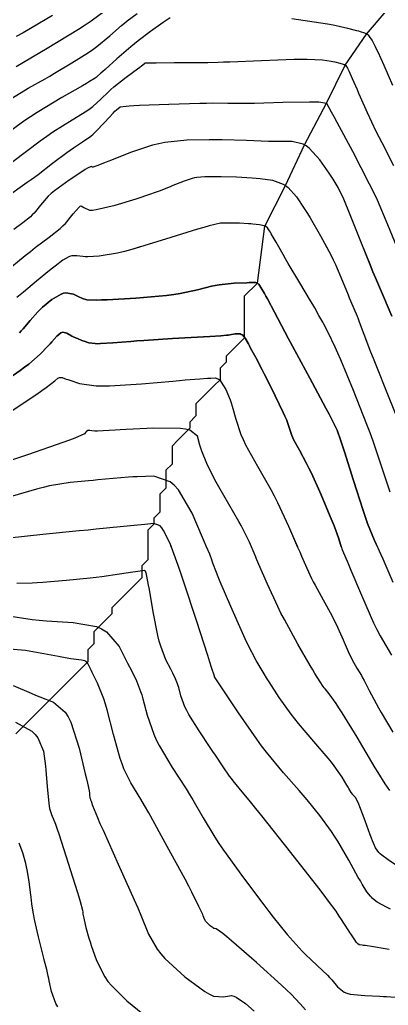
# Model space of a CAD drawing. Header units: metres. Extents: x 837117 to 838479, y 1189012 to 1191015.
# Drawn here: x 838127.5 to 838188.9, y 1189145.2 to 1189309.5 of the extents above; entities that cross this region are included whole.
import ezdxf

# ---------------------------------------------------------------- set-up
doc = ezdxf.new("R2010")
doc.units = ezdxf.units.M
doc.header["$LTSCALE"] = 0.3
for name, color, linetype in [('COTAS 10', 1, 'Continuous'), ('COTAS INT', 252, 'Continuous'), ('DRENAJE', 5, 'Continuous')]:
    doc.layers.add(name, color=color, linetype=linetype)

msp = doc.modelspace()

# ---------------------------------------------------------------- linework, layer by layer
at = {"layer": 'COTAS 10'}
for points in [[(838132.98, 1189310.14), (838128.1, 1189307.27), (838126.97, 1189306.63)], [(838126.26, 1189280.53), (838127.63, 1189281.53), (838128.81, 1189282.37), (838129.43, 1189282.81), (838130, 1189283.23), (838130.6, 1189283.68), (838133.03, 1189285.53), (838135.39, 1189287.32), (838135.95, 1189287.73), (838136.48, 1189288.09), (838138.02, 1189289.08), (838139.36, 1189290.02), (838139.76, 1189290.36), (838140.17, 1189290.74), (838141.72, 1189292.37), (838143.09, 1189293.9), (838143.39, 1189294.2), (838143.65, 1189294.45), (838144.28, 1189294.94), (838145.75, 1189295.1), (838146.55, 1189295.15), (838147.51, 1189295.2), (838152.38, 1189295.39), (838157.52, 1189295.54), (838158.64, 1189295.56), (838159.64, 1189295.58), (838162.19, 1189295.56), (838164.64, 1189295.53), (838165.58, 1189295.54), (838166.63, 1189295.56), (838171.35, 1189295.7), (838175.78, 1189295.78), (838176.64, 1189295.77), (838177.35, 1189295.74), (838178.61, 1189295.52), (838179.41, 1189294.1), (838179.84, 1189293.32), (838180.35, 1189292.38), (838182.93, 1189287.55), (838185.75, 1189282.08), (838186.42, 1189280.72), (838187.03, 1189279.43), (838188.8, 1189275.32), (838190.32, 1189271.55)], [(838126.26, 1189280.53), (838127.63, 1189281.53), (838128.81, 1189282.37)], [(838181.08, 1189221.59), (838181.01, 1189221.81), (838180.59, 1189223.11), (838179.87, 1189225.13), (838179.58, 1189225.86), (838179.25, 1189226.68), (838177.73, 1189230.26), (838176.1, 1189233.89), (838175.7, 1189234.73), (838175.31, 1189235.51), (838174.11, 1189237.74), (838173.2, 1189239.37), (838173.01, 1189239.77), (838172.84, 1189240.15), (838172.44, 1189241.33), (838171.94, 1189242.8), (838171.71, 1189243.36), (838171.43, 1189243.98), (838170.1, 1189246.78), (838168.62, 1189249.72), (838168.26, 1189250.43), (838167.91, 1189251.1), (838166.83, 1189253.16), (838165.98, 1189254.73), (838165.79, 1189255.09), (838165.61, 1189255.43), (838165.1, 1189256.37), (838164.61, 1189256.93), (838164.44, 1189257.02), (838164.25, 1189257.09), (838163.44, 1189257.09), (838162.51, 1189256.94), (838162.25, 1189256.9), (838161.99, 1189256.87), (838161.04, 1189256.79), (838159.22, 1189256.68), (838152.97, 1189256.3), (838148.19, 1189255.99), (838147.07, 1189255.91), (838146.04, 1189255.84), (838143.06, 1189255.6), (838140.98, 1189255.47), (838140.52, 1189255.46), (838140.11, 1189255.47), (838139.03, 1189255.62), (838138.28, 1189255.87), (838138.07, 1189255.95), (838137.87, 1189256.02), (838137.14, 1189256.31), (838136.43, 1189256.63), (838136.24, 1189256.72), (838136.05, 1189256.82), (838135.39, 1189257.21), (838134.74, 1189257.38), (838134.56, 1189257.34), (838134.38, 1189257.26), (838133.73, 1189256.7), (838132.91, 1189255.75), (838132.62, 1189255.45), (838132.31, 1189255.11), (838130.96, 1189253.74), (838129.04, 1189252.06), (838128.37, 1189251.54), (838127.64, 1189250.99), (838124.51, 1189248.81)], [(838124.51, 1189248.81), (838127.64, 1189250.99), (838128.37, 1189251.54), (838129.04, 1189252.06), (838130.96, 1189253.74), (838132.31, 1189255.11), (838132.62, 1189255.45), (838132.91, 1189255.75), (838133.73, 1189256.7), (838134.38, 1189257.26), (838134.56, 1189257.34), (838134.74, 1189257.38), (838135.39, 1189257.21), (838136.05, 1189256.82), (838136.24, 1189256.72), (838136.43, 1189256.63), (838137.14, 1189256.31), (838137.87, 1189256.02), (838138.07, 1189255.95), (838138.28, 1189255.87), (838139.03, 1189255.62), (838140.11, 1189255.47), (838140.52, 1189255.46), (838140.98, 1189255.47), (838143.06, 1189255.6), (838146.04, 1189255.84), (838147.07, 1189255.91), (838148.19, 1189255.99), (838152.97, 1189256.3), (838159.22, 1189256.68), (838161.04, 1189256.79), (838161.99, 1189256.87), (838162.25, 1189256.9), (838162.51, 1189256.94), (838163.44, 1189257.09), (838164.25, 1189257.09), (838164.44, 1189257.02), (838164.61, 1189256.93), (838165.1, 1189256.37), (838165.61, 1189255.43), (838165.79, 1189255.09), (838165.98, 1189254.73), (838166.83, 1189253.16), (838167.91, 1189251.1), (838168.26, 1189250.43), (838168.62, 1189249.72), (838170.1, 1189246.78), (838171.43, 1189243.98), (838171.71, 1189243.36), (838171.94, 1189242.8), (838172.44, 1189241.33), (838172.84, 1189240.15), (838173.01, 1189239.77), (838173.2, 1189239.37), (838174.11, 1189237.74), (838175.31, 1189235.51), (838175.7, 1189234.73), (838176.1, 1189233.89), (838177.73, 1189230.26), (838179.25, 1189226.68), (838179.58, 1189225.86), (838179.87, 1189225.13), (838180.59, 1189223.11), (838181.01, 1189221.81), (838181.11, 1189221.52), (838181.2, 1189221.26), (838181.46, 1189220.59), (838182.05, 1189219.23), (838182.34, 1189218.53), (838182.69, 1189217.7), (838184.42, 1189213.55), (838186.46, 1189208.94), (838187.01, 1189207.82), (838187.55, 1189206.77), (838189.42, 1189203.55)], [(838189.03, 1189154.52), (838188.38, 1189154.62), (838186.43, 1189154.93), (838185.08, 1189155.14), (838184.8, 1189155.19), (838184.57, 1189155.22), (838184.07, 1189155.3), (838183.81, 1189155.46), (838183.72, 1189155.56), (838183.62, 1189155.67), (838183.2, 1189156.27), (838182.67, 1189157.09), (838182.5, 1189157.35), (838182.33, 1189157.62), (838181.62, 1189158.71), (838180.99, 1189159.67), (838180.86, 1189159.87), (838180.75, 1189160.03), (838180.54, 1189160.34), (838180.45, 1189160.49), (838180.41, 1189160.55), (838180.38, 1189160.61), (838180.22, 1189160.89), (838178.96, 1189162.58), (838178.22, 1189163.53), (838177.32, 1189164.7), (838172.66, 1189170.65), (838167.85, 1189176.75), (838166.85, 1189178.01), (838165.99, 1189179.09), (838164.07, 1189181.41), (838163.06, 1189182.62), (838162.78, 1189182.99), (838162.48, 1189183.39), (838161.41, 1189184.94), (838160.13, 1189186.88), (838159.71, 1189187.51), (838159.26, 1189188.18), (838157.42, 1189190.95), (838155.72, 1189193.69), (838155.36, 1189194.35), (838155.06, 1189194.96), (838154.38, 1189196.77), (838154.02, 1189198.14), (838153.92, 1189198.46), (838153.82, 1189198.75), (838153.48, 1189199.63), (838153.03, 1189200.54), (838152.86, 1189200.87), (838152.68, 1189201.23), (838151.89, 1189202.77), (838151.02, 1189205.07), (838150.79, 1189205.9), (838150.56, 1189206.81), (838149.77, 1189210.8), (838149.14, 1189214.51), (838149.01, 1189215.24), (838148.9, 1189215.85), (838148.67, 1189216.99), (838148.58, 1189217.26), (838148.56, 1189217.32), (838148.54, 1189217.38), (838148.48, 1189217.54), (838148.38, 1189217.62), (838148.33, 1189217.64), (838148.27, 1189217.65), (838147.99, 1189217.63), (838147.19, 1189217.51), (838146.82, 1189217.45), (838146.37, 1189217.38), (838144.18, 1189217.04), (838141.22, 1189216.62), (838140.28, 1189216.5), (838139.29, 1189216.39), (838135.28, 1189215.97), (838131.39, 1189215.65), (838130.46, 1189215.59), (838129.6, 1189215.55), (838127.06, 1189215.5)], [(838133.88, 1189144.93), (838133.55, 1189145.48), (838132.82, 1189147.48), (838132.47, 1189149.27), (838132.38, 1189149.69), (838132.3, 1189150.07), (838132.04, 1189151.17), (838131.69, 1189152.53), (838131.56, 1189153.08), (838131.4, 1189153.71), (838130.69, 1189156.61), (838130.02, 1189159.52), (838129.89, 1189160.15), (838129.78, 1189160.7), (838129.57, 1189162.09), (838129.46, 1189163.2), (838129.41, 1189163.59), (838129.36, 1189164.01), (838129.11, 1189165.81), (838128.77, 1189167.78), (838128.66, 1189168.3), (838128.54, 1189168.81), (838128.05, 1189170.6), (838127.48, 1189172.21)]]:
    msp.add_lwpolyline(points, dxfattribs=at)
at = {"layer": 'COTAS INT'}
for points in [[(838152.6, 1189309.79), (838151.76, 1189309.21), (838151.42, 1189308.97), (838151.04, 1189308.71), (838149.32, 1189307.49), (838147.24, 1189305.92), (838146.64, 1189305.43), (838146.03, 1189304.93), (838143.72, 1189302.92), (838141.77, 1189301.16), (838141.38, 1189300.81), (838141.06, 1189300.53), (838140.44, 1189299.99), (838140.27, 1189299.85), (838140.23, 1189299.82), (838140.19, 1189299.79), (838140.09, 1189299.69), (838139.19, 1189299.14), (838138.65, 1189298.83), (838137.99, 1189298.45), (838134.55, 1189296.49), (838130.43, 1189294), (838129.34, 1189293.29), (838128.26, 1189292.56), (838124.56, 1189289.85)], [(838126.36, 1189296.44), (838128.98, 1189298.02), (838131.76, 1189299.61), (838132.55, 1189300.06), (838133.33, 1189300.52), (838136.24, 1189302.24), (838139, 1189304), (838139.7, 1189304.5), (838140.37, 1189304.99), (838142.57, 1189306.79), (838144.48, 1189308.47), (838144.98, 1189308.88), (838145.46, 1189309.27), (838147.08, 1189310.5)], [(838126.96, 1189301.64), (838132.11, 1189304.7), (838137.35, 1189307.9), (838138.46, 1189308.62), (838139.44, 1189309.26), (838141.75, 1189310.98)], [(838189.67, 1189298.51), (838188.2, 1189301.81), (838187.2, 1189304.04), (838186.97, 1189304.52), (838186.77, 1189304.96), (838186.2, 1189306.05), (838185.76, 1189306.67), (838185.64, 1189306.8), (838185.51, 1189306.92), (838185.02, 1189307.21), (838184.27, 1189307.44), (838183.98, 1189307.52), (838183.66, 1189307.61), (838182.18, 1189308.01), (838179.71, 1189308.52), (838178.76, 1189308.69), (838177.68, 1189308.87), (838172.84, 1189309.61)], [(838126.38, 1189285.81), (838130.93, 1189289.25), (838132.04, 1189290.04), (838133.08, 1189290.76), (838136.29, 1189292.78), (838138.7, 1189294.26), (838139.25, 1189294.64), (838139.74, 1189295.01), (838141.06, 1189296.21), (838142.3, 1189297.45), (838142.74, 1189297.84), (838143.22, 1189298.25), (838145.29, 1189299.87), (838147.17, 1189301.28), (838147.54, 1189301.56), (838147.83, 1189301.78), (838148.33, 1189302.16), (838148.38, 1189302.2), (838148.39, 1189302.21), (838148.4, 1189302.22), (838148.45, 1189302.25), (838149.22, 1189302.28), (838149.69, 1189302.29), (838150.26, 1189302.29), (838153.27, 1189302.3), (838156.39, 1189302.3), (838157.04, 1189302.31), (838157.59, 1189302.31), (838158.84, 1189302.31), (838160.6, 1189302.37), (838161.49, 1189302.41), (838162.54, 1189302.45), (838167.79, 1189302.68), (838173.21, 1189302.86), (838174.39, 1189302.88), (838175.42, 1189302.88), (838177.95, 1189302.75), (838179.37, 1189302.52), (838179.7, 1189302.47), (838180, 1189302.41), (838180.85, 1189302.23), (838181.41, 1189302.06), (838181.53, 1189302.01), (838181.63, 1189301.97), (838181.86, 1189301.81), (838182.1, 1189301.39), (838182.2, 1189301.18), (838182.32, 1189300.92), (838182.9, 1189299.64), (838183.7, 1189297.83), (838183.97, 1189297.23), (838184.25, 1189296.6), (838185.41, 1189293.99), (838186.86, 1189290.89), (838187.33, 1189289.95), (838187.82, 1189288.98), (838189.8, 1189285.16)], [(838189.48, 1189260.07), (838188.12, 1189263.31), (838186.77, 1189266.42), (838186.33, 1189267.46), (838185.87, 1189268.58), (838183.99, 1189273.31), (838182.22, 1189277.75), (838181.83, 1189278.7), (838181.48, 1189279.52), (838180.58, 1189281.49), (838179.73, 1189282.9), (838179.41, 1189283.38), (838179.07, 1189283.9), (838177.51, 1189286.1), (838175.72, 1189288.06), (838175.22, 1189288.43), (838174.72, 1189288.72), (838172.9, 1189289.15), (838170.62, 1189289.14), (838169.83, 1189289.15), (838168.97, 1189289.17), (838165.28, 1189289.3), (838161.24, 1189289.42), (838160.16, 1189289.43), (838159.09, 1189289.43), (838155.36, 1189289.37), (838151.71, 1189288.98), (838150.7, 1189288.77), (838149.68, 1189288.53), (838145.97, 1189287.31), (838142.84, 1189286.06), (838142.19, 1189285.8), (838141.64, 1189285.58), (838140.4, 1189285.09), (838139.88, 1189284.92), (838139.77, 1189284.9), (838139.67, 1189284.89), (838139.46, 1189284.97), (838138.83, 1189284.72), (838138.47, 1189284.5), (838138.03, 1189284.23), (838135.77, 1189282.74), (838133.34, 1189280.94), (838132.79, 1189280.48), (838132.3, 1189280.03), (838130.98, 1189278.54), (838129.94, 1189277.24), (838129.64, 1189276.92), (838129.32, 1189276.61), (838128.09, 1189275.61), (838126.55, 1189274.47)], [(838124.96, 1189267.25), (838128.47, 1189270.17), (838129.32, 1189270.85), (838130.1, 1189271.47), (838132.47, 1189273.23), (838134.3, 1189274.67), (838134.74, 1189275.08), (838135.16, 1189275.5), (838136.46, 1189277.08), (838137.42, 1189278.23), (838137.62, 1189278.38), (838137.79, 1189278.46), (838138.2, 1189278.13), (838139.15, 1189277.71), (838139.66, 1189277.73), (838140.28, 1189277.8), (838143.44, 1189278.55), (838146.93, 1189279.61), (838147.76, 1189279.88), (838148.53, 1189280.14), (838150.83, 1189280.96), (838152.64, 1189281.68), (838153.1, 1189281.86), (838153.54, 1189282.03), (838154.99, 1189282.61), (838156.32, 1189283.04), (838156.68, 1189283.13), (838157.04, 1189283.2), (838158.34, 1189283.34), (838159.94, 1189283.35), (838160.49, 1189283.35), (838161.09, 1189283.33), (838163.62, 1189283.25), (838166.26, 1189283.09), (838166.93, 1189283.03), (838167.57, 1189282.97), (838169.62, 1189282.69), (838171.38, 1189282.07), (838171.82, 1189281.8), (838172.25, 1189281.48), (838173.64, 1189279.96), (838175.03, 1189277.85), (838175.46, 1189277.17), (838175.9, 1189276.44), (838177.64, 1189273.43), (838179.32, 1189270.27), (838179.73, 1189269.44), (838180.12, 1189268.64), (838181.3, 1189265.9), (838182.2, 1189263.62), (838182.42, 1189263.1), (838182.61, 1189262.62), (838183.18, 1189261.3), (838183.72, 1189260.03), (838183.89, 1189259.58), (838184.08, 1189259.1), (838184.84, 1189257.04), (838185.96, 1189254.1), (838186.37, 1189253.06), (838186.82, 1189251.93), (838188.8, 1189247.04), (838190.76, 1189242.12)], [(838189.23, 1189230.7), (838187.87, 1189234.74), (838186.38, 1189239.23), (838185.88, 1189240.6), (838185.35, 1189242.02), (838183.13, 1189247.65), (838180.99, 1189252.77), (838180.51, 1189253.89), (838180.08, 1189254.87), (838178.92, 1189257.3), (838178.16, 1189258.7), (838177.99, 1189259.03), (838177.83, 1189259.32), (838177.37, 1189260.18), (838176.66, 1189261.43), (838176.34, 1189261.98), (838175.97, 1189262.61), (838174.17, 1189265.63), (838172.26, 1189268.84), (838171.81, 1189269.6), (838171.4, 1189270.3), (838170.22, 1189272.36), (838169.43, 1189273.76), (838169.27, 1189274.04), (838169.13, 1189274.28), (838168.82, 1189274.79), (838168.52, 1189274.99), (838168.38, 1189275.04), (838168.22, 1189275.1), (838167.45, 1189275.26), (838166.38, 1189275.4), (838166.03, 1189275.43), (838165.66, 1189275.46), (838164.13, 1189275.53), (838162.64, 1189275.56), (838162.28, 1189275.56), (838161.96, 1189275.56), (838161, 1189275.54), (838159.11, 1189275.11), (838158.2, 1189274.85), (838157.12, 1189274.52), (838151.82, 1189272.86), (838146.23, 1189271.17), (838144.97, 1189270.83), (838143.84, 1189270.56), (838140.8, 1189270.04), (838138.87, 1189269.96), (838138.44, 1189269.96), (838138.06, 1189269.97), (838137.03, 1189270.09), (838136.23, 1189270.09), (838135.98, 1189270.03), (838135.73, 1189269.94), (838134.74, 1189269.39), (838133.43, 1189268.4), (838132.98, 1189268.04), (838132.48, 1189267.64), (838130.36, 1189265.87), (838128.16, 1189264.03), (838127.61, 1189263.58), (838127.09, 1189263.16)], [(838124.96, 1189267.25), (838128.47, 1189270.17), (838129.32, 1189270.85), (838130.1, 1189271.47), (838130.26, 1189271.59)], [(838147.61, 1189271.59), (838146.23, 1189271.17), (838144.97, 1189270.83), (838143.84, 1189270.56), (838140.8, 1189270.04), (838138.87, 1189269.96), (838138.44, 1189269.96), (838138.06, 1189269.97), (838137.03, 1189270.09), (838136.23, 1189270.09), (838135.98, 1189270.03), (838135.73, 1189269.94), (838134.74, 1189269.39), (838133.43, 1189268.4), (838132.98, 1189268.04), (838132.48, 1189267.64), (838130.36, 1189265.87), (838128.16, 1189264.03), (838127.61, 1189263.58), (838127.09, 1189263.16)], [(838189.23, 1189230.7), (838187.87, 1189234.74), (838186.38, 1189239.23), (838185.88, 1189240.6), (838185.35, 1189242.02), (838183.13, 1189247.65), (838180.99, 1189252.77), (838180.51, 1189253.89), (838180.08, 1189254.87), (838178.92, 1189257.3), (838178.16, 1189258.7), (838177.99, 1189259.03), (838177.83, 1189259.32), (838177.37, 1189260.18), (838176.66, 1189261.43), (838176.34, 1189261.98), (838175.97, 1189262.61), (838174.17, 1189265.63), (838172.26, 1189268.84), (838171.81, 1189269.6), (838171.4, 1189270.3), (838170.66, 1189271.59)], [(838178.62, 1189271.59), (838179.32, 1189270.27), (838179.73, 1189269.44), (838180.12, 1189268.64), (838181.3, 1189265.9), (838182.2, 1189263.62), (838182.42, 1189263.1), (838182.61, 1189262.62), (838183.18, 1189261.3), (838183.72, 1189260.03), (838183.89, 1189259.58), (838184.08, 1189259.1), (838184.84, 1189257.04), (838185.96, 1189254.1), (838186.37, 1189253.06), (838186.82, 1189251.93), (838188.8, 1189247.04), (838190.76, 1189242.12)], [(838184.68, 1189271.59), (838185.87, 1189268.58), (838186.33, 1189267.46), (838186.77, 1189266.42), (838188.12, 1189263.31), (838189.48, 1189260.07)], [(838187.1, 1189221.59), (838186.6, 1189222.67), (838185.46, 1189225.47), (838185.09, 1189226.5), (838184.7, 1189227.64), (838183.09, 1189232.67), (838181.61, 1189237.44), (838181.3, 1189238.42), (838181.03, 1189239.25), (838180.42, 1189241.03), (838179.52, 1189242.85), (838179.07, 1189243.71), (838178.53, 1189244.73), (838175.86, 1189249.71), (838172.98, 1189255.04), (838172.31, 1189256.28), (838171.7, 1189257.42), (838169.96, 1189260.69), (838168.78, 1189262.91), (838168.52, 1189263.39), (838168.29, 1189263.81), (838167.71, 1189264.84), (838167.34, 1189265.36), (838167.25, 1189265.46), (838167.16, 1189265.54), (838166.85, 1189265.68), (838166.12, 1189265.66), (838165.77, 1189265.65), (838165.34, 1189265.63), (838163.24, 1189265.53), (838160.77, 1189265.29), (838160.1, 1189265.18), (838159.45, 1189265.05), (838157.17, 1189264.45), (838154.24, 1189263.8), (838153.18, 1189263.65), (838152.01, 1189263.5), (838146.9, 1189263.06), (838142.1, 1189262.79), (838141.14, 1189262.75), (838140.33, 1189262.72), (838138.71, 1189262.77), (838138.01, 1189263), (838137.78, 1189263.09), (838137.52, 1189263.2), (838136.48, 1189263.7), (838135.22, 1189263.92), (838134.84, 1189263.86), (838134.44, 1189263.74), (838132.89, 1189262.83), (838131.33, 1189261.53), (838130.93, 1189261.15), (838130.54, 1189260.77), (838129.26, 1189259.32), (838128.11, 1189257.94), (838127.81, 1189257.6), (838127.53, 1189257.27)], [(838127.53, 1189257.27), (838127.81, 1189257.6), (838128.11, 1189257.94), (838129.26, 1189259.32), (838130.54, 1189260.77), (838130.93, 1189261.15), (838131.33, 1189261.53), (838132.89, 1189262.83), (838134.44, 1189263.74), (838134.84, 1189263.86), (838135.22, 1189263.92), (838136.48, 1189263.7), (838137.52, 1189263.2), (838137.78, 1189263.09), (838138.01, 1189263), (838138.71, 1189262.77), (838140.33, 1189262.72), (838141.14, 1189262.75), (838142.1, 1189262.79), (838146.9, 1189263.06), (838152.01, 1189263.5), (838153.18, 1189263.65), (838154.24, 1189263.8), (838157.17, 1189264.45), (838159.45, 1189265.05), (838160.1, 1189265.18), (838160.77, 1189265.29), (838163.24, 1189265.53), (838165.34, 1189265.63), (838165.77, 1189265.65), (838166.12, 1189265.66), (838166.85, 1189265.68), (838167.16, 1189265.54), (838167.25, 1189265.46), (838167.34, 1189265.36), (838167.71, 1189264.84), (838168.29, 1189263.81), (838168.52, 1189263.39), (838168.78, 1189262.91), (838169.96, 1189260.69), (838171.7, 1189257.42), (838172.31, 1189256.28), (838172.98, 1189255.04), (838175.86, 1189249.71), (838178.53, 1189244.73), (838179.07, 1189243.71), (838179.52, 1189242.85), (838180.42, 1189241.03), (838181.03, 1189239.25), (838181.3, 1189238.42), (838181.61, 1189237.44), (838183.09, 1189232.67), (838184.7, 1189227.64), (838185.09, 1189226.5), (838185.46, 1189225.47), (838186.6, 1189222.67), (838187.67, 1189220.33), (838188, 1189219.59), (838188.33, 1189218.82), (838189.65, 1189215.71)], [(838126.31, 1189244.31), (838130.41, 1189247.07), (838131.24, 1189247.65), (838131.94, 1189248.14), (838133.38, 1189249.25), (838133.92, 1189249.69), (838134.05, 1189249.76), (838134.18, 1189249.81), (838134.59, 1189249.81), (838135.26, 1189249.57), (838135.55, 1189249.47), (838135.89, 1189249.36), (838137.52, 1189248.84), (838140.28, 1189248.46), (838141.33, 1189248.43), (838142.51, 1189248.44), (838147.8, 1189248.77), (838153.01, 1189249.24), (838154.13, 1189249.34), (838155.11, 1189249.42), (838157.51, 1189249.61), (838158.82, 1189249.69), (838159.39, 1189249.72), (838160.14, 1189249.77), (838160.74, 1189249.49), (838160.93, 1189249.3), (838161.11, 1189249.06), (838161.85, 1189247.81), (838162.58, 1189246.11), (838162.76, 1189245.59), (838162.93, 1189245.05), (838163.5, 1189242.91), (838164.37, 1189240.32), (838164.74, 1189239.49), (838165.16, 1189238.61), (838167.14, 1189235.05), (838169.34, 1189231.16), (838169.91, 1189230.08), (838170.47, 1189229), (838172.3, 1189225.05), (838173.81, 1189221.57), (838174.16, 1189220.78), (838174.47, 1189220.06), (838175.32, 1189218.07), (838176.14, 1189216.34), (838176.42, 1189215.79), (838176.73, 1189215.2), (838178.07, 1189212.8), (838179.5, 1189210.18), (838179.86, 1189209.45), (838180.22, 1189208.72), (838181.39, 1189206.11), (838182.4, 1189203.79), (838182.65, 1189203.26), (838182.89, 1189202.77), (838183.68, 1189201.39), (838184.42, 1189200.16), (838184.64, 1189199.77), (838184.87, 1189199.35), (838185.73, 1189197.68), (838186.88, 1189195.5), (838187.29, 1189194.77), (838187.73, 1189193.99), (838189.65, 1189190.7)], [(838126.31, 1189244.31), (838130.41, 1189247.07), (838131.24, 1189247.65), (838131.94, 1189248.14), (838133.38, 1189249.25), (838133.92, 1189249.69), (838134.05, 1189249.76), (838134.18, 1189249.81), (838134.59, 1189249.81), (838135.26, 1189249.57), (838135.55, 1189249.47), (838135.89, 1189249.36), (838137.52, 1189248.84), (838140.28, 1189248.46), (838141.33, 1189248.43), (838142.51, 1189248.44), (838147.8, 1189248.77), (838153.01, 1189249.24), (838154.13, 1189249.34), (838155.11, 1189249.42), (838157.51, 1189249.61), (838158.82, 1189249.69), (838159.39, 1189249.72), (838160.14, 1189249.77), (838160.74, 1189249.49), (838160.93, 1189249.3), (838161.11, 1189249.06), (838161.85, 1189247.81), (838162.58, 1189246.11), (838162.76, 1189245.59), (838162.93, 1189245.05), (838163.5, 1189242.91), (838164.37, 1189240.32), (838164.74, 1189239.49), (838165.16, 1189238.61), (838167.14, 1189235.05), (838169.34, 1189231.16), (838169.91, 1189230.08), (838170.47, 1189229), (838172.3, 1189225.05), (838173.81, 1189221.59)], [(838189.16, 1189181.01), (838188.38, 1189182.12), (838187.21, 1189184.02), (838186.73, 1189184.8), (838186.19, 1189185.7), (838183.71, 1189189.86), (838181.23, 1189193.95), (838180.7, 1189194.79), (838180.23, 1189195.52), (838179.08, 1189197.13), (838178.41, 1189197.92), (838178.24, 1189198.13), (838178.08, 1189198.34), (838177.55, 1189199.08), (838176.69, 1189200.48), (838176.32, 1189201.11), (838175.89, 1189201.85), (838173.85, 1189205.38), (838171.6, 1189209.47), (838171.04, 1189210.57), (838170.5, 1189211.64), (838168.78, 1189215.38), (838167.38, 1189218.65), (838167.04, 1189219.44), (838166.73, 1189220.17), (838165.78, 1189222.37), (838164.76, 1189224.47), (838164.41, 1189225.14), (838164.03, 1189225.84), (838162.37, 1189228.69), (838160.68, 1189231.62), (838160.27, 1189232.37), (838159.89, 1189233.09), (838158.72, 1189235.5), (838157.86, 1189237.55), (838157.68, 1189238.06), (838157.52, 1189238.53), (838157.13, 1189240.03), (838155.86, 1189241.04), (838155.16, 1189241.21), (838154.29, 1189241.34), (838149.87, 1189241.39), (838145.27, 1189241.17), (838144.29, 1189241.11), (838143.45, 1189241.07), (838141.46, 1189240.93), (838140.47, 1189240.87), (838140.25, 1189240.87), (838140.06, 1189240.87), (838139.55, 1189240.94), (838139.24, 1189241.01), (838139.16, 1189241.02), (838139.09, 1189241.02), (838138.87, 1189240.98), (838138.67, 1189240.85), (838138.61, 1189240.8), (838138.55, 1189240.74), (838138.31, 1189240.44), (838136.72, 1189239.71), (838135.82, 1189239.37), (838134.7, 1189238.97), (838128.99, 1189237.02), (838122.6, 1189234.87)], [(838166.12, 1189221.59), (838165.78, 1189222.37), (838164.76, 1189224.47), (838164.41, 1189225.14), (838164.03, 1189225.84), (838162.37, 1189228.69), (838160.68, 1189231.62), (838160.27, 1189232.37), (838159.89, 1189233.09), (838158.72, 1189235.5), (838157.86, 1189237.55), (838157.68, 1189238.06), (838157.52, 1189238.53), (838157.13, 1189240.03), (838155.86, 1189241.04), (838155.16, 1189241.21), (838154.29, 1189241.34), (838149.87, 1189241.39), (838145.27, 1189241.17), (838144.29, 1189241.11), (838143.45, 1189241.07), (838141.46, 1189240.93), (838140.47, 1189240.87), (838140.25, 1189240.87), (838140.06, 1189240.87), (838139.55, 1189240.94), (838139.24, 1189241.01), (838139.16, 1189241.02), (838139.09, 1189241.02), (838138.87, 1189240.98), (838138.67, 1189240.85), (838138.61, 1189240.8), (838138.55, 1189240.74), (838138.31, 1189240.44), (838136.72, 1189239.71), (838135.82, 1189239.37), (838134.7, 1189238.97), (838128.99, 1189237.02), (838122.6, 1189234.87)], [(838190.6, 1189168.29), (838188.88, 1189169.43), (838187.81, 1189170.24), (838187.57, 1189170.46), (838187.35, 1189170.68), (838186.79, 1189171.46), (838186.27, 1189172.61), (838186.09, 1189173.07), (838185.89, 1189173.59), (838185.03, 1189175.96), (838184.19, 1189178.25), (838184, 1189178.7), (838183.84, 1189179.09), (838183.42, 1189179.85), (838183.14, 1189180.15), (838183.07, 1189180.24), (838182.99, 1189180.33), (838182.74, 1189180.69), (838182.35, 1189181.31), (838182.2, 1189181.57), (838182.02, 1189181.86), (838181.21, 1189183.22), (838179.92, 1189185.1), (838179.43, 1189185.72), (838178.9, 1189186.39), (838176.52, 1189189.15), (838173.98, 1189192.14), (838173.34, 1189192.94), (838172.73, 1189193.73), (838170.75, 1189196.52), (838169.06, 1189199.12), (838168.64, 1189199.8), (838168.23, 1189200.46), (838166.91, 1189202.68), (838165.52, 1189205.33), (838165.08, 1189206.26), (838164.61, 1189207.28), (838162.68, 1189211.65), (838160.94, 1189215.75), (838160.59, 1189216.6), (838160.3, 1189217.32), (838159.69, 1189218.89), (838159.46, 1189219.58), (838159.4, 1189219.75), (838159.35, 1189219.91), (838159.17, 1189220.4), (838158.61, 1189221.7), (838158.33, 1189222.36), (838157.98, 1189223.17), (838156.23, 1189227.19), (838153.96, 1189231.12), (838153.28, 1189231.86), (838152.58, 1189232.46), (838149.87, 1189233.38), (838147.1, 1189233.29), (838146.36, 1189233.25), (838145.64, 1189233.21), (838143.12, 1189233.01), (838140.53, 1189232.76), (838139.77, 1189232.68), (838138.98, 1189232.6), (838135.95, 1189232.31), (838132.49, 1189231.75), (838131.43, 1189231.51), (838130.32, 1189231.24), (838125.96, 1189229.94)], [(838158.66, 1189221.59), (838158.61, 1189221.7), (838158.33, 1189222.36), (838157.98, 1189223.17), (838156.23, 1189227.19), (838153.96, 1189231.12), (838153.28, 1189231.86), (838152.58, 1189232.46), (838149.87, 1189233.38), (838147.1, 1189233.29), (838146.36, 1189233.25), (838145.64, 1189233.21), (838143.12, 1189233.01), (838140.53, 1189232.76), (838139.77, 1189232.68), (838138.98, 1189232.6), (838135.95, 1189232.31), (838132.49, 1189231.75), (838131.43, 1189231.51), (838130.32, 1189231.24), (838125.96, 1189229.94)], [(838152.78, 1189221.59), (838152.58, 1189222.16), (838151.5, 1189224.35), (838151.2, 1189224.76), (838150.91, 1189225.08), (838149.85, 1189225.51), (838148.36, 1189225.34), (838147.79, 1189225.27), (838147.15, 1189225.21), (838144.26, 1189224.92), (838140.26, 1189224.53), (838138.92, 1189224.4), (838137.47, 1189224.26), (838131.41, 1189223.66), (838125.78, 1189223.06), (838124.61, 1189222.91), (838123.61, 1189222.77), (838121.41, 1189222.35), (838120.13, 1189221.91), (838119.72, 1189221.77), (838119.28, 1189221.61), (838119.23, 1189221.59)], [(838189.27, 1189161.21), (838188.6, 1189161.53), (838187.07, 1189162.38), (838186.3, 1189163.02), (838186.11, 1189163.21), (838185.93, 1189163.4), (838185.35, 1189164.12), (838184.56, 1189165.39), (838184.26, 1189165.92), (838183.91, 1189166.52), (838182.34, 1189169.36), (838180.48, 1189172.55), (838179.96, 1189173.37), (838179.44, 1189174.16), (838177.51, 1189176.82), (838175.39, 1189179.43), (838174.75, 1189180.2), (838174.08, 1189180.98), (838171.47, 1189183.96), (838168.63, 1189187.38), (838167.82, 1189188.44), (838167, 1189189.54), (838163.96, 1189193.93), (838159.99, 1189199.96), (838159.98, 1189199.97), (838159.97, 1189199.98), (838159.97, 1189199.98), (838159.97, 1189199.99), (838159.97, 1189199.99), (838159.97, 1189199.99), (838159.97, 1189200), (838159.96, 1189200), (838159.96, 1189200), (838159.96, 1189200.01), (838159.96, 1189200.01), (838159.96, 1189200.02), (838159.95, 1189200.03), (838159.95, 1189200.05), (838159.49, 1189201.49), (838159.2, 1189202.39), (838158.84, 1189203.51), (838156.95, 1189209.35), (838154.86, 1189215.73), (838154.36, 1189217.19), (838153.91, 1189218.51), (838152.58, 1189222.16), (838151.5, 1189224.35), (838151.2, 1189224.76), (838150.91, 1189225.08), (838149.85, 1189225.51), (838148.36, 1189225.34), (838147.79, 1189225.27), (838147.15, 1189225.21), (838144.26, 1189224.92), (838140.26, 1189224.53), (838138.92, 1189224.4), (838137.47, 1189224.26), (838131.41, 1189223.66), (838125.78, 1189223.06)], [(838125.36, 1189210.15), (838129.61, 1189209.49), (838130.81, 1189209.36), (838132.01, 1189209.25), (838136.42, 1189209.01), (838140.31, 1189208.33), (838141.19, 1189207.94), (838141.98, 1189207.46), (838144.11, 1189204.98), (838145.51, 1189202.24), (838145.83, 1189201.59), (838146.13, 1189201), (838146.99, 1189199.25), (838147.68, 1189197.52), (838147.87, 1189196.92), (838148.07, 1189196.28), (838148.78, 1189193.56), (838149.85, 1189190.38), (838150.27, 1189189.45), (838150.75, 1189188.49), (838152.92, 1189184.85), (838155.25, 1189181.25), (838155.82, 1189180.33), (838156.36, 1189179.43), (838158.07, 1189176.46), (838160.02, 1189173.24), (838160.71, 1189172.19), (838161.47, 1189171.07), (838164.78, 1189166.46), (838168.18, 1189161.93), (838169, 1189160.86), (838169.76, 1189159.88), (838172.08, 1189157), (838174.05, 1189154.77), (838174.59, 1189154.2), (838175.13, 1189153.65), (838177.07, 1189151.82), (838178.76, 1189150.24), (838179.14, 1189149.85), (838179.48, 1189149.47), (838180.43, 1189148.27), (838181.57, 1189147.39), (838182.03, 1189147.22), (838182.56, 1189147.07), (838185, 1189146.81), (838187.52, 1189146.72), (838188.1, 1189146.69), (838188.62, 1189146.66), (838190.07, 1189146.53)], [(838175.1, 1189144.42), (838174.21, 1189145.42), (838172.72, 1189147.05), (838172, 1189147.75), (838171.14, 1189148.55), (838166.94, 1189152.34), (838162.82, 1189155.94), (838162.02, 1189156.61), (838161.37, 1189157.15), (838160.23, 1189157.96), (838159.97, 1189157.98), (838159.87, 1189158.02), (838159.75, 1189158.09), (838159.24, 1189158.47), (838158.74, 1189158.94), (838158.63, 1189159.05), (838158.54, 1189159.17), (838158.32, 1189159.55), (838158.1, 1189160.09), (838158.01, 1189160.31), (838157.9, 1189160.56), (838157.39, 1189161.69), (838156.21, 1189164.03), (838155.68, 1189165.03), (838155.07, 1189166.2), (838152.1, 1189171.69), (838149.02, 1189177.27), (838148.33, 1189178.49), (838147.71, 1189179.57), (838146.07, 1189182.27), (838144.9, 1189184.6), (838144.59, 1189185.43), (838144.28, 1189186.35), (838143.18, 1189190.35), (838142.12, 1189194.43), (838141.83, 1189195.39), (838141.54, 1189196.28), (838140.5, 1189198.88), (838139.63, 1189200.68), (838139.45, 1189201.06), (838139.29, 1189201.39), (838138.91, 1189202.14), (838138.62, 1189202.49), (838138.51, 1189202.55), (838138.39, 1189202.61), (838137.85, 1189202.7), (838136.05, 1189202.96), (838135.13, 1189203.11), (838134.03, 1189203.31), (838128.53, 1189204.32), (838121.72, 1189204.87)], [(838126.47, 1189198.48), (838129.43, 1189197.22), (838130.17, 1189196.91), (838130.89, 1189196.62), (838133.19, 1189195.7), (838135.12, 1189194.04), (838135.59, 1189193.27), (838136.04, 1189192.37), (838137.45, 1189188.03), (838138.46, 1189183.77), (838138.66, 1189182.93), (838138.82, 1189182.23), (838139.11, 1189180.92), (838139.15, 1189180.57), (838139.16, 1189180.49), (838139.17, 1189180.4), (838139.19, 1189180.11), (838139.21, 1189179.88), (838139.22, 1189179.83), (838139.23, 1189179.79), (838139.26, 1189179.69), (838139.35, 1189179.47), (838139.39, 1189179.35), (838139.43, 1189179.22), (838139.66, 1189178.51), (838140.48, 1189176.49), (838140.91, 1189175.51), (838141.42, 1189174.36), (838143.96, 1189168.71), (838146.62, 1189162.77), (838147.2, 1189161.44), (838147.71, 1189160.24), (838148.99, 1189157.05), (838150.42, 1189154.55), (838151.03, 1189153.8), (838151.73, 1189153.02), (838155.02, 1189149.96), (838158.39, 1189147.48), (838159.13, 1189147.06), (838159.79, 1189146.75), (838161.5, 1189146.61), (838162.78, 1189146.81), (838163.17, 1189146.73), (838163.57, 1189146.57), (838165.16, 1189145.49), (838166.56, 1189144.22)], [(838126.86, 1189192.41), (838129.58, 1189190.86), (838130.13, 1189190.35), (838130.59, 1189189.8), (838131.51, 1189187.56), (838131.82, 1189185.07), (838131.89, 1189184.36), (838131.96, 1189183.66), (838132.17, 1189181.08), (838132.38, 1189178.86), (838132.45, 1189178.39), (838132.53, 1189177.98), (838132.86, 1189176.98), (838133.51, 1189175.37), (838133.79, 1189174.57), (838134.11, 1189173.61), (838135.63, 1189168.87), (838137.09, 1189164.18), (838137.37, 1189163.26), (838137.6, 1189162.49), (838138, 1189161.07), (838138.05, 1189160.74), (838138.06, 1189160.66), (838138.06, 1189160.59), (838138.08, 1189160.38), (838138.17, 1189159.95), (838138.21, 1189159.73), (838138.27, 1189159.47), (838138.58, 1189158.18), (838139.08, 1189156.38), (838139.26, 1189155.8), (838139.46, 1189155.18), (838140.34, 1189152.64), (838141.72, 1189149.92), (838142.23, 1189149.19), (838142.81, 1189148.48), (838145.37, 1189145.96), (838148.02, 1189143.77)]]:
    msp.add_lwpolyline(points, dxfattribs=at)
at = {"layer": 'DRENAJE'}
for p, q in [((838185.26, 1189307.06), (838188.57, 1189310.9)), ((838181.75, 1189301.89), (838185.26, 1189307.06)), ((838178.61, 1189295.52), (838181.75, 1189301.89)), ((838174.97, 1189288.58), (838178.61, 1189295.52)), ((838171.82, 1189281.8), (838174.97, 1189288.58)), ((838168.38, 1189275.04), (838171.82, 1189281.8)), ((838167.16, 1189265.54), (838168.38, 1189275.04)), ((838164.89, 1189263.4), (838167.16, 1189265.54))]:
    msp.add_line(p, q, dxfattribs=at)
for points in [[(838164.89, 1189263.4, 0), (838164.89, 1189262.4, 0), (838164.89, 1189261.4, 0), (838164.89, 1189260.4, 0), (838164.89, 1189259.4, 0), (838164.89, 1189258.4, 0), (838164.89, 1189257.4, 0), (838164.89, 1189256.4, 0)], [(838164.89, 1189256.4, 0), (838163.89, 1189255.4, 0), (838162.89, 1189254.4, 0), (838161.89, 1189253.4, 0), (838161.89, 1189252.4, 0), (838160.89, 1189251.4, 0), (838160.89, 1189250.41, 0), (838160.89, 1189249.41, 0), (838159.89, 1189248.41, 0), (838158.89, 1189247.41, 0), (838157.89, 1189246.41, 0), (838156.89, 1189245.41, 0), (838156.89, 1189244.41, 0), (838156.89, 1189243.41, 0), (838155.89, 1189242.41, 0), (838155.89, 1189241.41, 0), (838154.89, 1189240.41, 0), (838153.89, 1189239.41, 0), (838152.9, 1189238.41, 0), (838152.9, 1189237.41, 0), (838152.9, 1189236.41, 0), (838152.9, 1189235.41, 0), (838151.9, 1189234.41, 0), (838151.9, 1189233.41, 0), (838151.9, 1189232.41, 0), (838151.9, 1189231.41, 0), (838150.9, 1189230.41, 0), (838150.9, 1189229.41, 0), (838150.9, 1189228.41, 0), (838150.9, 1189227.41, 0), (838149.9, 1189226.41, 0), (838149.9, 1189225.41, 0), (838148.9, 1189224.41, 0), (838148.9, 1189223.41, 0), (838148.9, 1189222.41, 0), (838148.9, 1189221.42, 0), (838148.9, 1189220.42, 0), (838148.9, 1189219.42, 0), (838147.9, 1189218.42, 0), (838147.9, 1189217.42, 0), (838147.9, 1189216.42, 0), (838146.9, 1189215.42, 0), (838145.9, 1189214.42, 0), (838144.9, 1189213.42, 0), (838143.9, 1189212.42, 0), (838142.9, 1189211.42, 0), (838142.9, 1189210.42, 0), (838141.9, 1189209.42, 0), (838140.9, 1189208.42, 0), (838139.9, 1189207.42, 0), (838139.9, 1189206.42, 0), (838139.9, 1189205.42, 0), (838138.9, 1189204.42, 0), (838138.9, 1189203.42, 0), (838138.9, 1189202.42, 0), (838137.9, 1189201.42, 0), (838136.9, 1189200.42, 0), (838135.9, 1189199.42, 0), (838134.9, 1189198.42, 0), (838133.9, 1189197.42, 0), (838132.9, 1189196.42, 0), (838131.9, 1189195.42, 0), (838130.9, 1189194.42, 0), (838129.9, 1189193.42, 0), (838128.9, 1189192.42, 0), (838127.9, 1189191.43, 0), (838126.9, 1189190.43, 0)]]:
    msp.add_polyline3d(points, dxfattribs=at)

doc.saveas('drawing.dxf')
